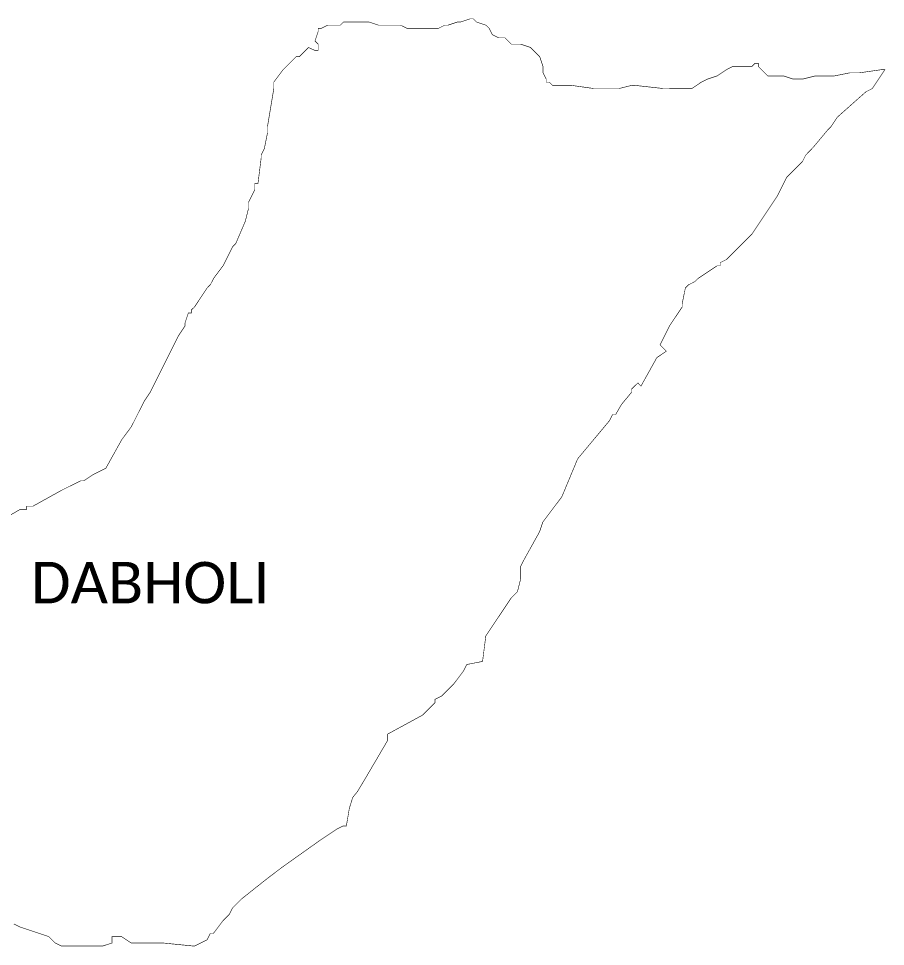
# Model space of a CAD drawing. Header units: metres. Extents: x 350122 to 355912, y 1754098 to 1757854.
# Drawn here: x 352907 to 355912, y 1754636 to 1757854 of the extents above; entities that cross this region are included whole.
import ezdxf

# ---------------------------------------------------------------- set-up
doc = ezdxf.new("R2010")
doc.units = ezdxf.units.M
doc.layers.add('VILLAGE NAME', color=250, linetype='Continuous')

msp = doc.modelspace()

# ---------------------------------------------------------------- linework, layer by layer
at = {"color": 6, "const_width": 2}
for points in [[(352836, 1756107.9), (352912.9, 1756151.8), (352934.8, 1756151.8), (352934.9, 1756162.7), (352956.8, 1756162.7), (353055.6, 1756217.6), (353121.5, 1756250.5), (353132.5, 1756250.5), (353165.4, 1756272.4), (353209.3, 1756294.4), (353264.3, 1756393.2), (353297.7, 1756438.2), (353341.2, 1756524.9), (353363.1, 1756557.8), (353462, 1756755.4), (353484, 1756788.3), (353484, 1756799.2), (353495, 1756832.2), (353506, 1756832.2), (353506, 1756843.2), (353517, 1756854.1), (353560.9, 1756920), (353571.8, 1756931), (353582.9, 1756952.9), (353615.8, 1756996.8), (353648.8, 1757062.7), (353659.7, 1757073.7), (353692.7, 1757150.5), (353703.7, 1757194.4), (353703.7, 1757216.3), (353725.7, 1757260.3), (353725.7, 1757282.2), (353736.7, 1757282.2), (353747.7, 1757370.1), (353747.7, 1757381), (353758.7, 1757403), (353769.7, 1757457.9), (353769.7, 1757479.8), (353791.7, 1757611.6), (353791.7, 1757633.5), (353824.6, 1757677.4), (353868.5, 1757721.3), (353879.5, 1757721.3), (353911.7, 1757753.4), (353934.4, 1757743.2), (353945.4, 1757743.2), (353945.4, 1757765.2), (353934.4, 1757776.2), (353945.4, 1757809.1), (353945.4, 1757820.1), (353956.4, 1757820.1), (353978.4, 1757831), (354022.3, 1757831)], [(354022.3, 1757831), (354033.3, 1757842), (354121.1, 1757842), (354154, 1757831), (354230.9, 1757830.9), (354252.8, 1757820), (354362.6, 1757819.9), (354384.5, 1757830.9), (354395.5, 1757830.9), (354428.5, 1757841.8), (354439.4, 1757841.8), (354472.4, 1757852.8), (354483.4, 1757852.8), (354494.3, 1757841.8), (354527.3, 1757830.8), (354538.3, 1757819.9), (354549.2, 1757797.9), (354571.2, 1757786.9), (354593.1, 1757786.9), (354615.1, 1757764.9), (354648, 1757764.9), (354680.9, 1757753.9), (354713.8, 1757721), (354724.8, 1757688), (354724.8, 1757666.1), (354735.8, 1757644.1), (354735.8, 1757633.1), (354746.7, 1757633.1), (354757.7, 1757622.2), (354823.6, 1757622.1), (354900.5, 1757611.2), (354988.3, 1757611.1), (355032.2, 1757622.1), (355043.2, 1757622.1), (355142, 1757611.1), (355240.8, 1757611), (355273.7, 1757633), (355295.7, 1757643.9), (355328.6, 1757654.9), (355361.6, 1757676.8), (355383.5, 1757687.8), (355449.4, 1757687.8), (355460.4, 1757698.8), (355471.3, 1757698.8), (355471.3, 1757687.8), (355504.3, 1757654.8), (355559.2, 1757654.8), (355592.1, 1757643.8), (355625, 1757643.8), (355668.9, 1757654.8), (355734.8, 1757654.7), (355789.7, 1757665.7), (355822.6, 1757665.7), (355824, 1757665.9), (355831.1, 1757666.9), (355846.3, 1757669.1), (355899.5, 1757676.7), (355910.4, 1757676.7), (355866.5, 1757610.8), (355844.6, 1757599.8), (355745.7, 1757512), (355723.8, 1757479.1), (355712.8, 1757468.1), (355678, 1757426.4), (355662.3, 1757407.6), (355635.9, 1757380.3), (355624.9, 1757358.4), (355570, 1757303.5), (355537, 1757237.7), (355469.5, 1757136.5), (355449.2, 1757106), (355415, 1757071.8), (355376.1, 1757033), (355361.3, 1757018.2), (355339.3, 1757007.2), (355339.3, 1756996.2), (355328.4, 1756996.2), (355316, 1756988), (355283.4, 1756966.2), (355262.5, 1756952.3), (355251.5, 1756941.3), (355247.5, 1756939.4), (355242.7, 1756936.9), (355237.5, 1756934.3), (355229.6, 1756930.4), (355218.6, 1756919.4), (355207.6, 1756864.5), (355207.6, 1756853.5), (355163.6, 1756787.7), (355130.7, 1756721.8), (355152.6, 1756699.9), (355119.7, 1756677.9), (355064.7, 1756579.1), (355053.8, 1756590.1), (355031.8, 1756568.2), (355031.8, 1756557.2), (354996.9, 1756515.3), (354976.9, 1756480.4), (354965.9, 1756480.4), (354956.4, 1756461.3), (354954.9, 1756458.4), (354845.1, 1756326.7), (354790.2, 1756195), (354724.3, 1756107.2), (354713.3, 1756074.3), (354675, 1756005.5), (354660.7, 1755979.7), (354647.3, 1755953.5), (354647.3, 1755909.6), (354636.4, 1755865.7), (354614.4, 1755843.8), (354526.5, 1755712.1), (354515.5, 1755624.2), (354460.6, 1755613.3), (354449.6, 1755591.3), (354416.7, 1755547.5), (354372.7, 1755503.5), (354350.8, 1755492.6), (354350.8, 1755481.6), (354306.9, 1755437.7), (354186.1, 1755371.9), (354186.1, 1755349.9), (354135.9, 1755264.1), (354082.8, 1755174.3), (354065.2, 1755152.3), (354053.5, 1755114.9), (354043.2, 1755053.6), (354032.3, 1755053.6), (354010.3, 1755042.6), (353952.2, 1755003.9), (353824.2, 1754912.9), (353769.4, 1754871.5), (353718.6, 1754831.3), (353680.9, 1754801.2), (353647.9, 1754768.3), (353637, 1754746.3), (353615, 1754724.4), (353601.3, 1754706.1), (353582, 1754680.5), (353571, 1754680.5), (353560.1, 1754658.5), (353516.2, 1754636.6), (353406.4, 1754647.6), (353296.6, 1754647.6), (353263.7, 1754669.6), (353230.7, 1754669.6), (353230.7, 1754647.6), (353197.8, 1754636.7), (353055.1, 1754636.7), (353033.1, 1754647.7), (353011.2, 1754669.7), (352959.8, 1754686.8), (352912.4, 1754702.7), (352890.4, 1754713.7)]]:
    msp.add_lwpolyline(points, dxfattribs=at)

# ---------------------------------------------------------------- texts
at = {"layer": 'VILLAGE NAME', "insert": (352949.3, 1755969.4), "char_height": 143.7, "attachment_point": 1, "rotation": 359.9793}
msp.add_mtext_dynamic_manual_height_columns('{\\fCalibri|b0|i0|c0|p34;DABHOLI}', width=1418, gutter_width=718.5, heights=[0], dxfattribs=at)

doc.saveas('drawing.dxf')
